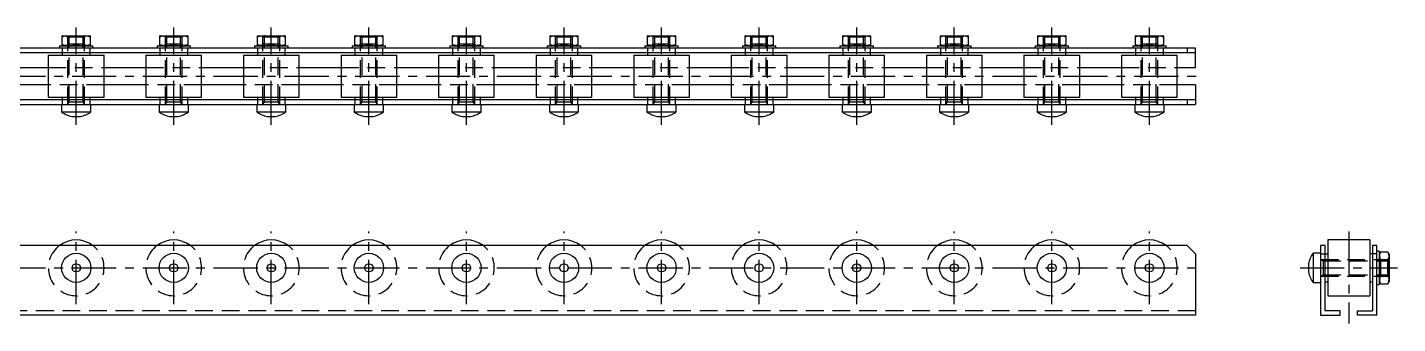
# Model space of a CAD drawing. Extents: x -3 to 981, y -8 to 113.
# Drawn here: x 489 to 980.5, y 7 to 113.2 of the extents above; entities that cross this region are included whole.
import ezdxf

# ---------------------------------------------------------------- set-up
doc = ezdxf.new("R2010")
doc.units = 0
doc.header["$LTSCALE"] = 0.5
doc.linetypes.add('CENTER', pattern=[50.8, 31.75, -6.35, 6.35, -6.35])
doc.linetypes.add('DASHED', pattern=[19.05, 12.7, -6.35])
for name, color, linetype in [('MSM_CENTER', 1, 'CENTER'), ('MSM_CONTINUOUS', 7, 'CONTINUOUS'), ('MSM_DASHED', 4, 'DASHED')]:
    doc.layers.add(name, color=color, linetype=linetype)

msp = doc.modelspace()

# ---------------------------------------------------------------- linework, layer by layer
at = {"layer": 'MSM_CENTER'}
for p, q in [((506.5, 78.24), (506.5, 113.24)), ((541.5, 78.24), (541.5, 113.24)), ((576.5, 78.24), (576.5, 113.24)), ((611.5, 78.24), (611.5, 113.24)), ((646.5, 78.24), (646.5, 113.24)), ((681.5, 78.24), (681.5, 113.24)), ((716.5, 78.24), (716.5, 113.24)), ((751.5, 78.24), (751.5, 113.24)), ((786.5, 78.24), (786.5, 113.24)), ((821.5, 78.24), (821.5, 113.24)), ((856.5, 78.24), (856.5, 113.24)), ((891.5, 78.24), (891.5, 113.24)), ((-3, 95.74), (911, 95.74)), ((506.5, 14), (506.5, 40)), ((541.5, 14), (541.5, 40)), ((576.5, 14), (576.5, 40)), ((611.5, 14), (611.5, 40)), ((646.5, 14), (646.5, 40)), ((681.5, 14), (681.5, 40)), ((716.5, 14), (716.5, 40)), ((751.5, 14), (751.5, 40)), ((786.5, 14), (786.5, 40)), ((821.5, 14), (821.5, 40)), ((856.5, 14), (856.5, 40)), ((891.5, 14), (891.5, 40)), ((963.03, 40), (963.03, 7)), ((-3, 27), (911, 27)), ((945.53, 27), (980.53, 27))]:
    msp.add_line(p, q, dxfattribs=at)
at = {"layer": 'MSM_CONTINUOUS'}
for p, q in [((501.6, 110.24), (501.5, 110.18)), ((501.5, 106.7), (501.5, 110.18)), ((501.6, 110.24), (511.4, 110.24)), ((506.5, 107.14), (506.5, 109.73)), ((511.5, 110.18), (511.4, 110.24)), ((511.5, 110.18), (511.5, 106.7)), ((536.6, 110.24), (536.5, 110.18)), ((536.5, 106.7), (536.5, 110.18)), ((536.6, 110.24), (546.4, 110.24)), ((541.5, 107.14), (541.5, 109.73)), ((546.5, 110.18), (546.4, 110.24)), ((546.5, 110.18), (546.5, 106.7)), ((571.6, 110.24), (571.5, 110.18)), ((571.5, 106.7), (571.5, 110.18)), ((571.6, 110.24), (581.4, 110.24)), ((576.5, 107.14), (576.5, 109.73)), ((581.5, 110.18), (581.4, 110.24)), ((581.5, 110.18), (581.5, 106.7)), ((606.6, 110.24), (606.5, 110.18)), ((606.5, 106.7), (606.5, 110.18)), ((606.6, 110.24), (616.4, 110.24)), ((611.5, 107.14), (611.5, 109.73)), ((616.5, 110.18), (616.4, 110.24)), ((616.5, 110.18), (616.5, 106.7)), ((641.6, 110.24), (641.5, 110.18)), ((641.5, 106.7), (641.5, 110.18)), ((641.6, 110.24), (651.4, 110.24)), ((646.5, 107.14), (646.5, 109.73)), ((651.5, 110.18), (651.4, 110.24)), ((651.5, 110.18), (651.5, 106.7)), ((676.6, 110.24), (676.5, 110.18)), ((676.5, 106.7), (676.5, 110.18)), ((676.6, 110.24), (686.4, 110.24)), ((681.5, 107.14), (681.5, 109.73)), ((686.5, 110.18), (686.4, 110.24)), ((686.5, 110.18), (686.5, 106.7)), ((711.6, 110.24), (711.5, 110.18)), ((711.5, 106.7), (711.5, 110.18)), ((711.6, 110.24), (721.4, 110.24)), ((716.5, 107.14), (716.5, 109.73)), ((721.5, 110.18), (721.4, 110.24)), ((721.5, 110.18), (721.5, 106.7)), ((746.6, 110.24), (746.5, 110.18)), ((746.5, 106.7), (746.5, 110.18)), ((746.6, 110.24), (756.4, 110.24)), ((751.5, 107.14), (751.5, 109.73)), ((756.5, 110.18), (756.4, 110.24)), ((756.5, 110.18), (756.5, 106.7)), ((781.6, 110.24), (781.5, 110.18)), ((781.5, 106.7), (781.5, 110.18)), ((781.6, 110.24), (791.4, 110.24)), ((786.5, 107.14), (786.5, 109.73)), ((791.5, 110.18), (791.4, 110.24)), ((791.5, 110.18), (791.5, 106.7)), ((816.6, 110.24), (816.5, 110.18)), ((816.5, 106.7), (816.5, 110.18)), ((816.6, 110.24), (826.4, 110.24)), ((821.5, 107.14), (821.5, 109.73)), ((826.5, 110.18), (826.4, 110.24)), ((826.5, 110.18), (826.5, 106.7)), ((851.6, 110.24), (851.5, 110.18)), ((851.5, 106.7), (851.5, 110.18)), ((851.6, 110.24), (861.4, 110.24)), ((856.5, 107.14), (856.5, 109.73)), ((861.5, 110.18), (861.4, 110.24)), ((861.5, 110.18), (861.5, 106.7)), ((886.6, 110.24), (886.5, 110.18)), ((886.5, 106.7), (886.5, 110.18)), ((886.6, 110.24), (896.4, 110.24)), ((891.5, 107.14), (891.5, 109.73)), ((896.5, 110.18), (896.4, 110.24)), ((896.5, 110.18), (896.5, 106.7)), ((908, 105.84), (0, 105.84)), ((0, 104.24), (908, 104.24)), ((496.5, 103.24), (496.5, 88.24)), ((496.5, 103.24), (516.5, 103.24)), ((500.5, 106.64), (500.5, 105.84)), ((500.5, 106.64), (512.5, 106.64)), ((501.5, 106.7), (501.6, 106.64)), ((501.5, 104.24), (501.5, 103.24)), ((511.4, 106.64), (511.5, 106.7)), ((511.5, 103.24), (511.5, 104.24)), ((512.5, 105.84), (512.5, 106.64)), ((516.5, 88.24), (516.5, 103.24)), ((531.5, 103.24), (531.5, 88.24)), ((531.5, 103.24), (551.5, 103.24)), ((535.5, 106.64), (535.5, 105.84)), ((535.5, 106.64), (547.5, 106.64)), ((536.5, 106.7), (536.6, 106.64)), ((536.5, 104.24), (536.5, 103.24)), ((546.4, 106.64), (546.5, 106.7)), ((546.5, 103.24), (546.5, 104.24)), ((547.5, 105.84), (547.5, 106.64)), ((551.5, 88.24), (551.5, 103.24)), ((566.5, 103.24), (566.5, 88.24)), ((566.5, 103.24), (586.5, 103.24)), ((570.5, 106.64), (570.5, 105.84)), ((570.5, 106.64), (582.5, 106.64)), ((571.5, 106.7), (571.6, 106.64)), ((571.5, 104.24), (571.5, 103.24)), ((581.4, 106.64), (581.5, 106.7)), ((581.5, 103.24), (581.5, 104.24)), ((582.5, 105.84), (582.5, 106.64)), ((586.5, 88.24), (586.5, 103.24)), ((601.5, 103.24), (601.5, 88.24)), ((601.5, 103.24), (621.5, 103.24)), ((605.5, 106.64), (605.5, 105.84)), ((605.5, 106.64), (617.5, 106.64)), ((606.5, 106.7), (606.6, 106.64)), ((606.5, 104.24), (606.5, 103.24)), ((616.4, 106.64), (616.5, 106.7)), ((616.5, 103.24), (616.5, 104.24)), ((617.5, 105.84), (617.5, 106.64)), ((621.5, 88.24), (621.5, 103.24)), ((636.5, 103.24), (636.5, 88.24)), ((636.5, 103.24), (656.5, 103.24)), ((640.5, 106.64), (640.5, 105.84)), ((640.5, 106.64), (652.5, 106.64)), ((641.5, 106.7), (641.6, 106.64)), ((641.5, 104.24), (641.5, 103.24)), ((651.4, 106.64), (651.5, 106.7)), ((651.5, 103.24), (651.5, 104.24)), ((652.5, 105.84), (652.5, 106.64)), ((656.5, 88.24), (656.5, 103.24)), ((671.5, 103.24), (671.5, 88.24)), ((671.5, 103.24), (691.5, 103.24)), ((675.5, 106.64), (675.5, 105.84)), ((675.5, 106.64), (687.5, 106.64)), ((676.5, 106.7), (676.6, 106.64)), ((676.5, 104.24), (676.5, 103.24)), ((686.4, 106.64), (686.5, 106.7)), ((686.5, 103.24), (686.5, 104.24)), ((687.5, 105.84), (687.5, 106.64)), ((691.5, 88.24), (691.5, 103.24)), ((706.5, 103.24), (706.5, 88.24)), ((706.5, 103.24), (726.5, 103.24)), ((710.5, 106.64), (710.5, 105.84)), ((710.5, 106.64), (722.5, 106.64)), ((711.5, 106.7), (711.6, 106.64)), ((711.5, 104.24), (711.5, 103.24)), ((721.4, 106.64), (721.5, 106.7)), ((721.5, 103.24), (721.5, 104.24)), ((722.5, 105.84), (722.5, 106.64)), ((726.5, 88.24), (726.5, 103.24)), ((741.5, 103.24), (741.5, 88.24)), ((741.5, 103.24), (761.5, 103.24)), ((745.5, 106.64), (745.5, 105.84)), ((745.5, 106.64), (757.5, 106.64)), ((746.5, 106.7), (746.6, 106.64)), ((746.5, 104.24), (746.5, 103.24)), ((756.4, 106.64), (756.5, 106.7)), ((756.5, 103.24), (756.5, 104.24)), ((757.5, 105.84), (757.5, 106.64)), ((761.5, 88.24), (761.5, 103.24)), ((776.5, 103.24), (776.5, 88.24)), ((776.5, 103.24), (796.5, 103.24)), ((780.5, 106.64), (780.5, 105.84)), ((780.5, 106.64), (792.5, 106.64)), ((781.5, 106.7), (781.6, 106.64)), ((781.5, 104.24), (781.5, 103.24)), ((791.4, 106.64), (791.5, 106.7)), ((791.5, 103.24), (791.5, 104.24)), ((792.5, 105.84), (792.5, 106.64)), ((796.5, 88.24), (796.5, 103.24)), ((811.5, 103.24), (811.5, 88.24)), ((811.5, 103.24), (831.5, 103.24)), ((815.5, 106.64), (815.5, 105.84)), ((815.5, 106.64), (827.5, 106.64)), ((816.5, 106.7), (816.6, 106.64)), ((816.5, 104.24), (816.5, 103.24)), ((826.4, 106.64), (826.5, 106.7)), ((826.5, 103.24), (826.5, 104.24)), ((827.5, 105.84), (827.5, 106.64)), ((831.5, 88.24), (831.5, 103.24)), ((846.5, 103.24), (846.5, 88.24)), ((846.5, 103.24), (866.5, 103.24)), ((850.5, 106.64), (850.5, 105.84)), ((850.5, 106.64), (862.5, 106.64)), ((851.5, 106.7), (851.6, 106.64)), ((851.5, 104.24), (851.5, 103.24)), ((861.4, 106.64), (861.5, 106.7)), ((861.5, 103.24), (861.5, 104.24)), ((862.5, 105.84), (862.5, 106.64)), ((866.5, 88.24), (866.5, 103.24)), ((881.5, 103.24), (881.5, 88.24)), ((881.5, 103.24), (901.5, 103.24)), ((885.5, 106.64), (885.5, 105.84)), ((885.5, 106.64), (897.5, 106.64)), ((886.5, 106.7), (886.6, 106.64)), ((886.5, 104.24), (886.5, 103.24)), ((896.4, 106.64), (896.5, 106.7)), ((896.5, 103.24), (896.5, 104.24)), ((897.5, 105.84), (897.5, 106.64)), ((901.5, 88.24), (901.5, 103.24)), ((905, 105.84), (905, 104.24)), ((908, 98.84), (908, 105.84)), ((481.5, 98.84), (496.5, 98.84)), ((516.5, 98.84), (531.5, 98.84)), ((551.5, 98.84), (566.5, 98.84)), ((586.5, 98.84), (601.5, 98.84)), ((621.5, 98.84), (636.5, 98.84)), ((656.5, 98.84), (671.5, 98.84)), ((691.5, 98.84), (706.5, 98.84)), ((726.5, 98.84), (741.5, 98.84)), ((761.5, 98.84), (776.5, 98.84)), ((796.5, 98.84), (811.5, 98.84)), ((831.5, 98.84), (846.5, 98.84)), ((866.5, 98.84), (881.5, 98.84)), ((901.5, 98.84), (908, 98.84)), ((496.5, 92.64), (481.5, 92.64)), ((531.5, 92.64), (516.5, 92.64)), ((566.5, 92.64), (551.5, 92.64)), ((601.5, 92.64), (586.5, 92.64)), ((636.5, 92.64), (621.5, 92.64)), ((671.5, 92.64), (656.5, 92.64)), ((706.5, 92.64), (691.5, 92.64)), ((741.5, 92.64), (726.5, 92.64)), ((776.5, 92.64), (761.5, 92.64)), ((811.5, 92.64), (796.5, 92.64)), ((846.5, 92.64), (831.5, 92.64)), ((881.5, 92.64), (866.5, 92.64)), ((908, 92.64), (901.5, 92.64)), ((908, 92.64), (908, 85.64)), ((908, 87.24), (0, 87.24)), ((0, 85.64), (908, 85.64)), ((496.5, 88.24), (516.5, 88.24)), ((501.25, 85.64), (501.25, 82.93)), ((501.5, 88.24), (501.5, 87.24)), ((511.5, 87.24), (511.5, 88.24)), ((511.75, 82.93), (511.75, 85.64)), ((531.5, 88.24), (551.5, 88.24)), ((536.25, 85.64), (536.25, 82.93)), ((536.5, 88.24), (536.5, 87.24)), ((546.5, 87.24), (546.5, 88.24)), ((546.75, 82.93), (546.75, 85.64)), ((566.5, 88.24), (586.5, 88.24)), ((571.25, 85.64), (571.25, 82.93)), ((571.5, 88.24), (571.5, 87.24)), ((581.5, 87.24), (581.5, 88.24)), ((581.75, 82.93), (581.75, 85.64)), ((601.5, 88.24), (621.5, 88.24)), ((606.25, 85.64), (606.25, 82.93)), ((606.5, 88.24), (606.5, 87.24)), ((616.5, 87.24), (616.5, 88.24)), ((616.75, 82.93), (616.75, 85.64)), ((636.5, 88.24), (656.5, 88.24)), ((641.25, 85.64), (641.25, 82.93)), ((641.5, 88.24), (641.5, 87.24)), ((651.5, 87.24), (651.5, 88.24)), ((651.75, 82.93), (651.75, 85.64)), ((671.5, 88.24), (691.5, 88.24)), ((676.25, 85.64), (676.25, 82.93)), ((676.5, 88.24), (676.5, 87.24)), ((686.5, 87.24), (686.5, 88.24)), ((686.75, 82.93), (686.75, 85.64)), ((706.5, 88.24), (726.5, 88.24)), ((711.25, 85.64), (711.25, 82.93)), ((711.5, 88.24), (711.5, 87.24)), ((721.5, 87.24), (721.5, 88.24)), ((721.75, 82.93), (721.75, 85.64)), ((741.5, 88.24), (761.5, 88.24)), ((746.25, 85.64), (746.25, 82.93)), ((746.5, 88.24), (746.5, 87.24)), ((756.5, 87.24), (756.5, 88.24)), ((756.75, 82.93), (756.75, 85.64)), ((776.5, 88.24), (796.5, 88.24)), ((781.25, 85.64), (781.25, 82.93)), ((781.5, 88.24), (781.5, 87.24)), ((791.5, 87.24), (791.5, 88.24)), ((791.75, 82.93), (791.75, 85.64)), ((811.5, 88.24), (831.5, 88.24)), ((816.25, 85.64), (816.25, 82.93)), ((816.5, 88.24), (816.5, 87.24)), ((826.5, 87.24), (826.5, 88.24)), ((826.75, 82.93), (826.75, 85.64)), ((846.5, 88.24), (866.5, 88.24)), ((851.25, 85.64), (851.25, 82.93)), ((851.5, 88.24), (851.5, 87.24)), ((861.5, 87.24), (861.5, 88.24)), ((861.75, 82.93), (861.75, 85.64)), ((881.5, 88.24), (901.5, 88.24)), ((886.25, 85.64), (886.25, 82.93)), ((886.5, 88.24), (886.5, 87.24)), ((896.5, 87.24), (896.5, 88.24)), ((896.75, 82.93), (896.75, 85.64)), ((905, 87.24), (905, 85.64)), ((501.25, 82.93), (511.75, 82.93)), ((505.01, 81.24), (507.99, 81.24)), ((536.25, 82.93), (546.75, 82.93)), ((540.01, 81.24), (542.99, 81.24)), ((571.25, 82.93), (581.75, 82.93)), ((575.01, 81.24), (577.99, 81.24)), ((606.25, 82.93), (616.75, 82.93)), ((610.01, 81.24), (612.99, 81.24)), ((641.25, 82.93), (651.75, 82.93)), ((645.01, 81.24), (647.99, 81.24)), ((676.25, 82.93), (686.75, 82.93)), ((680.01, 81.24), (682.99, 81.24)), ((711.25, 82.93), (721.75, 82.93)), ((715.01, 81.24), (717.99, 81.24)), ((746.25, 82.93), (756.75, 82.93)), ((750.01, 81.24), (752.99, 81.24)), ((781.25, 82.93), (791.75, 82.93)), ((785.01, 81.24), (787.99, 81.24)), ((816.25, 82.93), (826.75, 82.93)), ((820.01, 81.24), (822.99, 81.24)), ((851.25, 82.93), (861.75, 82.93)), ((855.01, 81.24), (857.99, 81.24)), ((886.25, 82.93), (896.75, 82.93)), ((890.01, 81.24), (892.99, 81.24)), ((905, 35), (3, 35)), ((905, 35), (908, 32)), ((954.53, 35), (952.93, 35)), ((952.93, 35), (952.93, 10)), ((954.53, 11.6), (954.53, 35)), ((955.53, 37), (955.53, 17)), ((970.53, 37), (955.53, 37)), ((970.53, 37), (970.53, 17)), ((971.53, 35), (971.53, 11.6)), ((973.13, 35), (971.53, 35)), ((973.13, 10), (973.13, 35)), ((908, 32), (908, 10)), ((950.22, 32.25), (950.22, 21.75)), ((952.93, 32.25), (950.22, 32.25)), ((952.93, 32), (955.53, 32)), ((973.13, 32), (970.53, 32)), ((973.93, 33), (973.13, 33)), ((973.93, 33), (973.93, 21)), ((974.43, 32.77), (973.93, 31.9)), ((974.43, 32.77), (977.02, 32.77)), ((974.43, 29.89), (977.02, 29.89)), ((977.53, 31.9), (977.02, 32.77)), ((977.53, 31.9), (977.53, 22.1)), ((948.53, 28.49), (948.53, 25.51)), ((950.22, 21.75), (952.93, 21.75)), ((954.53, 22), (955.53, 22)), ((970.53, 22), (971.53, 22)), ((973.13, 21), (973.93, 21)), ((973.93, 22.1), (974.43, 21.23)), ((974.43, 24.11), (977.02, 24.11)), ((974.43, 21.23), (977.02, 21.23)), ((977.02, 21.23), (977.53, 22.1)), ((955.53, 17), (970.53, 17)), ((908, 10), (0, 10)), ((952.93, 10), (959.93, 10)), ((959.93, 11.6), (954.53, 11.6)), ((959.93, 10), (959.93, 11.6)), ((966.13, 11.6), (971.53, 11.6)), ((966.13, 10), (966.13, 11.6)), ((973.13, 10), (966.13, 10))]:
    msp.add_line(p, q, dxfattribs=at)
for centre, radius in [((506.5, 27), 5.25), ((541.5, 27), 5.25), ((576.5, 27), 5.25), ((611.5, 27), 5.25), ((646.5, 27), 5.25), ((681.5, 27), 5.25), ((716.5, 27), 5.25), ((751.5, 27), 5.25), ((786.5, 27), 5.25), ((821.5, 27), 5.25), ((856.5, 27), 5.25), ((891.5, 27), 5.25), ((506.5, 27), 1.49), ((541.5, 27), 1.49), ((576.5, 27), 1.49), ((611.5, 27), 1.49), ((646.5, 27), 1.49), ((681.5, 27), 1.49), ((716.5, 27), 1.49), ((751.5, 27), 1.49), ((786.5, 27), 1.49), ((821.5, 27), 1.49), ((856.5, 27), 1.49), ((891.5, 27), 1.49)]:
    msp.add_circle(centre, radius, dxfattribs=at)
for centre, radius, start, end in [((504, 102.81), 7.37, 70.1592, 109.8408), ((509, 102.81), 7.37, 70.1592, 109.8408), ((539, 102.81), 7.37, 70.1592, 109.8408), ((544, 102.81), 7.37, 70.1592, 109.8408), ((574, 102.81), 7.37, 70.1592, 109.8408), ((579, 102.81), 7.37, 70.1592, 109.8408), ((609, 102.81), 7.37, 70.1592, 109.8408), ((614, 102.81), 7.37, 70.1592, 109.8408), ((644, 102.81), 7.37, 70.1592, 109.8408), ((649, 102.81), 7.37, 70.1592, 109.8408), ((679, 102.81), 7.37, 70.1592, 109.8408), ((684, 102.81), 7.37, 70.1592, 109.8408), ((714, 102.81), 7.37, 70.1592, 109.8408), ((719, 102.81), 7.37, 70.1592, 109.8408), ((749, 102.81), 7.37, 70.1592, 109.8408), ((754, 102.81), 7.37, 70.1592, 109.8408), ((784, 102.81), 7.37, 70.1592, 109.8408), ((789, 102.81), 7.37, 70.1592, 109.8408), ((819, 102.81), 7.37, 70.1592, 109.8408), ((824, 102.81), 7.37, 70.1592, 109.8408), ((854, 102.81), 7.37, 70.1592, 109.8408), ((859, 102.81), 7.37, 70.1592, 109.8408), ((889, 102.81), 7.37, 70.1592, 109.8408), ((894, 102.81), 7.37, 70.1592, 109.8408), ((504, 114.07), 7.37, 250.1592, 289.8408), ((509, 114.07), 7.37, 250.1592, 289.8408), ((539, 114.07), 7.37, 250.1592, 289.8408), ((544, 114.07), 7.37, 250.1592, 289.8408), ((574, 114.07), 7.37, 250.1592, 289.8408), ((579, 114.07), 7.37, 250.1592, 289.8408), ((609, 114.07), 7.37, 250.1592, 289.8408), ((614, 114.07), 7.37, 250.1592, 289.8408), ((644, 114.07), 7.37, 250.1592, 289.8408), ((649, 114.07), 7.37, 250.1592, 289.8408), ((679, 114.07), 7.37, 250.1592, 289.8408), ((684, 114.07), 7.37, 250.1592, 289.8408), ((714, 114.07), 7.37, 250.1592, 289.8408), ((719, 114.07), 7.37, 250.1592, 289.8408), ((749, 114.07), 7.37, 250.1592, 289.8408), ((754, 114.07), 7.37, 250.1592, 289.8408), ((784, 114.07), 7.37, 250.1592, 289.8408), ((789, 114.07), 7.37, 250.1592, 289.8408), ((819, 114.07), 7.37, 250.1592, 289.8408), ((824, 114.07), 7.37, 250.1592, 289.8408), ((854, 114.07), 7.37, 250.1592, 289.8408), ((859, 114.07), 7.37, 250.1592, 289.8408), ((889, 114.07), 7.37, 250.1592, 289.8408), ((894, 114.07), 7.37, 250.1592, 289.8408), ((508.04, 92.97), 12.12, 235.9445, 255.5214), ((504.96, 92.97), 12.12, 284.4786, 304.0555), ((543.04, 92.97), 12.12, 235.9445, 255.5214), ((539.96, 92.97), 12.12, 284.4786, 304.0555), ((578.04, 92.97), 12.12, 235.9445, 255.5214), ((574.96, 92.97), 12.12, 284.4786, 304.0555), ((613.04, 92.97), 12.12, 235.9445, 255.5214), ((609.96, 92.97), 12.12, 284.4786, 304.0555), ((648.04, 92.97), 12.12, 235.9445, 255.5214), ((644.96, 92.97), 12.12, 284.4786, 304.0555), ((683.04, 92.97), 12.12, 235.9445, 255.5214), ((679.96, 92.97), 12.12, 284.4786, 304.0555), ((718.04, 92.97), 12.12, 235.9445, 255.5214), ((714.96, 92.97), 12.12, 284.4786, 304.0555), ((753.04, 92.97), 12.12, 235.9445, 255.5214), ((749.96, 92.97), 12.12, 284.4786, 304.0555), ((788.04, 92.97), 12.12, 235.9445, 255.5214), ((784.96, 92.97), 12.12, 284.4786, 304.0555), ((823.04, 92.97), 12.12, 235.9445, 255.5214), ((819.96, 92.97), 12.12, 284.4786, 304.0555), ((858.04, 92.97), 12.12, 235.9445, 255.5214), ((854.96, 92.97), 12.12, 284.4786, 304.0555), ((893.04, 92.97), 12.12, 235.9445, 255.5214), ((889.96, 92.97), 12.12, 284.4786, 304.0555), ((506.5, 27), 10, 53.1301, 126.8699), ((541.5, 27), 10, 53.1301, 126.8699), ((576.5, 27), 10, 53.1301, 126.8699), ((611.5, 27), 10, 53.1301, 126.8699), ((646.5, 27), 10, 53.1301, 126.8699), ((681.5, 27), 10, 53.1301, 126.8699), ((716.5, 27), 10, 53.1301, 126.8699), ((751.5, 27), 10, 53.1301, 126.8699), ((786.5, 27), 10, 53.1301, 126.8699), ((821.5, 27), 10, 53.1301, 126.8699), ((856.5, 27), 10, 53.1301, 126.8699), ((891.5, 27), 10, 53.1301, 126.8699), ((960.26, 25.46), 12.12, 145.9445, 165.5214), ((976.54, 31.33), 2.56, 154.3574, 214.3573), ((983.59, 27), 9.61, 162.5124, 197.4876), ((974.91, 31.33), 2.56, 325.6427, 25.6426), ((967.86, 27), 9.61, 342.5124, 17.4876), ((960.26, 28.54), 12.12, 194.4786, 214.0555), ((976.54, 22.67), 2.56, 145.6427, 205.6426), ((974.91, 22.67), 2.56, 334.3574, 34.3573)]:
    msp.add_arc(centre, radius, start, end, dxfattribs=at)
at = {"layer": 'MSM_DASHED'}
for p, q in [((502.96, 110.24), (503.5, 109.7)), ((504.04, 110.24), (503.5, 109.7)), ((509.5, 109.7), (503.5, 109.7)), ((503.5, 85.64), (503.5, 109.7)), ((504.04, 86.58), (504.04, 110.24)), ((508.96, 110.24), (509.5, 109.7)), ((508.96, 86.58), (508.96, 110.24)), ((510.04, 110.24), (509.5, 109.7)), ((509.5, 85.64), (509.5, 109.7)), ((537.96, 110.24), (538.5, 109.7)), ((539.04, 110.24), (538.5, 109.7)), ((544.5, 109.7), (538.5, 109.7)), ((538.5, 85.64), (538.5, 109.7)), ((539.04, 86.58), (539.04, 110.24)), ((543.96, 110.24), (544.5, 109.7)), ((543.96, 86.58), (543.96, 110.24)), ((545.04, 110.24), (544.5, 109.7)), ((544.5, 85.64), (544.5, 109.7)), ((572.96, 110.24), (573.5, 109.7)), ((574.04, 110.24), (573.5, 109.7)), ((579.5, 109.7), (573.5, 109.7)), ((573.5, 85.64), (573.5, 109.7)), ((574.04, 86.58), (574.04, 110.24)), ((578.96, 110.24), (579.5, 109.7)), ((578.96, 86.58), (578.96, 110.24)), ((580.04, 110.24), (579.5, 109.7)), ((579.5, 85.64), (579.5, 109.7)), ((607.96, 110.24), (608.5, 109.7)), ((609.04, 110.24), (608.5, 109.7)), ((614.5, 109.7), (608.5, 109.7)), ((608.5, 85.64), (608.5, 109.7)), ((609.04, 86.58), (609.04, 110.24)), ((613.96, 110.24), (614.5, 109.7)), ((613.96, 86.58), (613.96, 110.24)), ((615.04, 110.24), (614.5, 109.7)), ((614.5, 85.64), (614.5, 109.7)), ((642.96, 110.24), (643.5, 109.7)), ((644.04, 110.24), (643.5, 109.7)), ((649.5, 109.7), (643.5, 109.7)), ((643.5, 85.64), (643.5, 109.7)), ((644.04, 86.58), (644.04, 110.24)), ((648.96, 110.24), (649.5, 109.7)), ((648.96, 86.58), (648.96, 110.24)), ((650.04, 110.24), (649.5, 109.7)), ((649.5, 85.64), (649.5, 109.7)), ((677.96, 110.24), (678.5, 109.7)), ((679.04, 110.24), (678.5, 109.7)), ((684.5, 109.7), (678.5, 109.7)), ((678.5, 85.64), (678.5, 109.7)), ((679.04, 86.58), (679.04, 110.24)), ((683.96, 110.24), (684.5, 109.7)), ((683.96, 86.58), (683.96, 110.24)), ((685.04, 110.24), (684.5, 109.7)), ((684.5, 85.64), (684.5, 109.7)), ((712.96, 110.24), (713.5, 109.7)), ((714.04, 110.24), (713.5, 109.7)), ((719.5, 109.7), (713.5, 109.7)), ((713.5, 85.64), (713.5, 109.7)), ((714.04, 86.58), (714.04, 110.24)), ((718.96, 110.24), (719.5, 109.7)), ((718.96, 86.58), (718.96, 110.24)), ((720.04, 110.24), (719.5, 109.7)), ((719.5, 85.64), (719.5, 109.7)), ((747.96, 110.24), (748.5, 109.7)), ((749.04, 110.24), (748.5, 109.7)), ((754.5, 109.7), (748.5, 109.7)), ((748.5, 85.64), (748.5, 109.7)), ((749.04, 86.58), (749.04, 110.24)), ((753.96, 110.24), (754.5, 109.7)), ((753.96, 86.58), (753.96, 110.24)), ((755.04, 110.24), (754.5, 109.7)), ((754.5, 85.64), (754.5, 109.7)), ((782.96, 110.24), (783.5, 109.7)), ((784.04, 110.24), (783.5, 109.7)), ((789.5, 109.7), (783.5, 109.7)), ((783.5, 85.64), (783.5, 109.7)), ((784.04, 86.58), (784.04, 110.24)), ((788.96, 110.24), (789.5, 109.7)), ((788.96, 86.58), (788.96, 110.24)), ((790.04, 110.24), (789.5, 109.7)), ((789.5, 85.64), (789.5, 109.7)), ((817.96, 110.24), (818.5, 109.7)), ((819.04, 110.24), (818.5, 109.7)), ((824.5, 109.7), (818.5, 109.7)), ((818.5, 85.64), (818.5, 109.7)), ((819.04, 86.58), (819.04, 110.24)), ((823.96, 110.24), (824.5, 109.7)), ((823.96, 86.58), (823.96, 110.24)), ((825.04, 110.24), (824.5, 109.7)), ((824.5, 85.64), (824.5, 109.7)), ((852.96, 110.24), (853.5, 109.7)), ((854.04, 110.24), (853.5, 109.7)), ((859.5, 109.7), (853.5, 109.7)), ((853.5, 85.64), (853.5, 109.7)), ((854.04, 86.58), (854.04, 110.24)), ((858.96, 110.24), (859.5, 109.7)), ((858.96, 86.58), (858.96, 110.24)), ((860.04, 110.24), (859.5, 109.7)), ((859.5, 85.64), (859.5, 109.7)), ((887.96, 110.24), (888.5, 109.7)), ((889.04, 110.24), (888.5, 109.7)), ((894.5, 109.7), (888.5, 109.7)), ((888.5, 85.64), (888.5, 109.7)), ((889.04, 86.58), (889.04, 110.24)), ((893.96, 110.24), (894.5, 109.7)), ((893.96, 86.58), (893.96, 110.24)), ((895.04, 110.24), (894.5, 109.7)), ((894.5, 85.64), (894.5, 109.7)), ((501.5, 105.84), (501.5, 104.24)), ((502.96, 106.64), (503.5, 107.18)), ((509.5, 107.18), (503.5, 107.18)), ((510.04, 106.64), (509.5, 107.18)), ((511.5, 104.24), (511.5, 105.84)), ((536.5, 105.84), (536.5, 104.24)), ((537.96, 106.64), (538.5, 107.18)), ((544.5, 107.18), (538.5, 107.18)), ((545.04, 106.64), (544.5, 107.18)), ((546.5, 104.24), (546.5, 105.84)), ((571.5, 105.84), (571.5, 104.24)), ((572.96, 106.64), (573.5, 107.18)), ((579.5, 107.18), (573.5, 107.18)), ((580.04, 106.64), (579.5, 107.18)), ((581.5, 104.24), (581.5, 105.84)), ((606.5, 105.84), (606.5, 104.24)), ((607.96, 106.64), (608.5, 107.18)), ((614.5, 107.18), (608.5, 107.18)), ((615.04, 106.64), (614.5, 107.18)), ((616.5, 104.24), (616.5, 105.84)), ((641.5, 105.84), (641.5, 104.24)), ((642.96, 106.64), (643.5, 107.18)), ((649.5, 107.18), (643.5, 107.18)), ((650.04, 106.64), (649.5, 107.18)), ((651.5, 104.24), (651.5, 105.84)), ((676.5, 105.84), (676.5, 104.24)), ((677.96, 106.64), (678.5, 107.18)), ((684.5, 107.18), (678.5, 107.18)), ((685.04, 106.64), (684.5, 107.18)), ((686.5, 104.24), (686.5, 105.84)), ((711.5, 105.84), (711.5, 104.24)), ((712.96, 106.64), (713.5, 107.18)), ((719.5, 107.18), (713.5, 107.18)), ((720.04, 106.64), (719.5, 107.18)), ((721.5, 104.24), (721.5, 105.84)), ((746.5, 105.84), (746.5, 104.24)), ((747.96, 106.64), (748.5, 107.18)), ((754.5, 107.18), (748.5, 107.18)), ((755.04, 106.64), (754.5, 107.18)), ((756.5, 104.24), (756.5, 105.84)), ((781.5, 105.84), (781.5, 104.24)), ((782.96, 106.64), (783.5, 107.18)), ((789.5, 107.18), (783.5, 107.18)), ((790.04, 106.64), (789.5, 107.18)), ((791.5, 104.24), (791.5, 105.84)), ((816.5, 105.84), (816.5, 104.24)), ((817.96, 106.64), (818.5, 107.18)), ((824.5, 107.18), (818.5, 107.18)), ((825.04, 106.64), (824.5, 107.18)), ((826.5, 104.24), (826.5, 105.84)), ((851.5, 105.84), (851.5, 104.24)), ((852.96, 106.64), (853.5, 107.18)), ((859.5, 107.18), (853.5, 107.18)), ((860.04, 106.64), (859.5, 107.18)), ((861.5, 104.24), (861.5, 105.84)), ((886.5, 105.84), (886.5, 104.24)), ((887.96, 106.64), (888.5, 107.18)), ((894.5, 107.18), (888.5, 107.18)), ((895.04, 106.64), (894.5, 107.18)), ((896.5, 104.24), (896.5, 105.84)), ((496.5, 98.84), (516.5, 98.84)), ((531.5, 98.84), (551.5, 98.84)), ((566.5, 98.84), (586.5, 98.84)), ((601.5, 98.84), (621.5, 98.84)), ((636.5, 98.84), (656.5, 98.84)), ((671.5, 98.84), (691.5, 98.84)), ((706.5, 98.84), (726.5, 98.84)), ((741.5, 98.84), (761.5, 98.84)), ((776.5, 98.84), (796.5, 98.84)), ((811.5, 98.84), (831.5, 98.84)), ((846.5, 98.84), (866.5, 98.84)), ((881.5, 98.84), (901.5, 98.84)), ((516.5, 92.64), (496.5, 92.64)), ((551.5, 92.64), (531.5, 92.64)), ((586.5, 92.64), (566.5, 92.64)), ((621.5, 92.64), (601.5, 92.64)), ((656.5, 92.64), (636.5, 92.64)), ((691.5, 92.64), (671.5, 92.64)), ((726.5, 92.64), (706.5, 92.64)), ((761.5, 92.64), (741.5, 92.64)), ((796.5, 92.64), (776.5, 92.64)), ((831.5, 92.64), (811.5, 92.64)), ((866.5, 92.64), (846.5, 92.64)), ((901.5, 92.64), (881.5, 92.64)), ((501.5, 87.24), (501.5, 85.64)), ((503.5, 86.58), (509.5, 86.58)), ((503.5, 85.64), (504.04, 86.58)), ((509.5, 85.64), (508.96, 86.58)), ((511.5, 85.64), (511.5, 87.24)), ((536.5, 87.24), (536.5, 85.64)), ((538.5, 86.58), (544.5, 86.58)), ((538.5, 85.64), (539.04, 86.58)), ((544.5, 85.64), (543.96, 86.58)), ((546.5, 85.64), (546.5, 87.24)), ((571.5, 87.24), (571.5, 85.64)), ((573.5, 86.58), (579.5, 86.58)), ((573.5, 85.64), (574.04, 86.58)), ((579.5, 85.64), (578.96, 86.58)), ((581.5, 85.64), (581.5, 87.24)), ((606.5, 87.24), (606.5, 85.64)), ((608.5, 86.58), (614.5, 86.58)), ((608.5, 85.64), (609.04, 86.58)), ((614.5, 85.64), (613.96, 86.58)), ((616.5, 85.64), (616.5, 87.24)), ((641.5, 87.24), (641.5, 85.64)), ((643.5, 86.58), (649.5, 86.58)), ((643.5, 85.64), (644.04, 86.58)), ((649.5, 85.64), (648.96, 86.58)), ((651.5, 85.64), (651.5, 87.24)), ((676.5, 87.24), (676.5, 85.64)), ((678.5, 86.58), (684.5, 86.58)), ((678.5, 85.64), (679.04, 86.58)), ((684.5, 85.64), (683.96, 86.58)), ((686.5, 85.64), (686.5, 87.24)), ((711.5, 87.24), (711.5, 85.64)), ((713.5, 86.58), (719.5, 86.58)), ((713.5, 85.64), (714.04, 86.58)), ((719.5, 85.64), (718.96, 86.58)), ((721.5, 85.64), (721.5, 87.24)), ((746.5, 87.24), (746.5, 85.64)), ((748.5, 86.58), (754.5, 86.58)), ((748.5, 85.64), (749.04, 86.58)), ((754.5, 85.64), (753.96, 86.58)), ((756.5, 85.64), (756.5, 87.24)), ((781.5, 87.24), (781.5, 85.64)), ((783.5, 86.58), (789.5, 86.58)), ((783.5, 85.64), (784.04, 86.58)), ((789.5, 85.64), (788.96, 86.58)), ((791.5, 85.64), (791.5, 87.24)), ((816.5, 87.24), (816.5, 85.64)), ((818.5, 86.58), (824.5, 86.58)), ((818.5, 85.64), (819.04, 86.58)), ((824.5, 85.64), (823.96, 86.58)), ((826.5, 85.64), (826.5, 87.24)), ((851.5, 87.24), (851.5, 85.64)), ((853.5, 86.58), (859.5, 86.58)), ((853.5, 85.64), (854.04, 86.58)), ((859.5, 85.64), (858.96, 86.58)), ((861.5, 85.64), (861.5, 87.24)), ((886.5, 87.24), (886.5, 85.64)), ((888.5, 86.58), (894.5, 86.58)), ((888.5, 85.64), (889.04, 86.58)), ((894.5, 85.64), (893.96, 86.58)), ((896.5, 85.64), (896.5, 87.24)), ((952.93, 30), (976.99, 30)), ((952.93, 30), (953.86, 29.46)), ((953.86, 30), (953.86, 24)), ((973.93, 30.54), (974.47, 30)), ((974.47, 24), (974.47, 30)), ((977.53, 30.54), (976.99, 30)), ((976.99, 24), (976.99, 30)), ((977.53, 29.46), (976.99, 30)), ((953.86, 29.46), (977.53, 29.46)), ((952.93, 24), (953.86, 24.54)), ((952.93, 24), (976.99, 24)), ((953.86, 24.54), (977.53, 24.54)), ((973.93, 23.46), (974.47, 24)), ((977.53, 24.54), (976.99, 24)), ((977.53, 23.46), (976.99, 24)), ((908, 11.6), (0, 11.6))]:
    msp.add_line(p, q, dxfattribs=at)
for centre in [(506.5, 27), (541.5, 27), (576.5, 27), (611.5, 27), (646.5, 27), (681.5, 27), (716.5, 27), (751.5, 27), (786.5, 27), (821.5, 27), (856.5, 27), (891.5, 27)]:
    msp.add_arc(centre, 10, 126.8699, 53.1301, dxfattribs=at)

doc.saveas('drawing.dxf')
